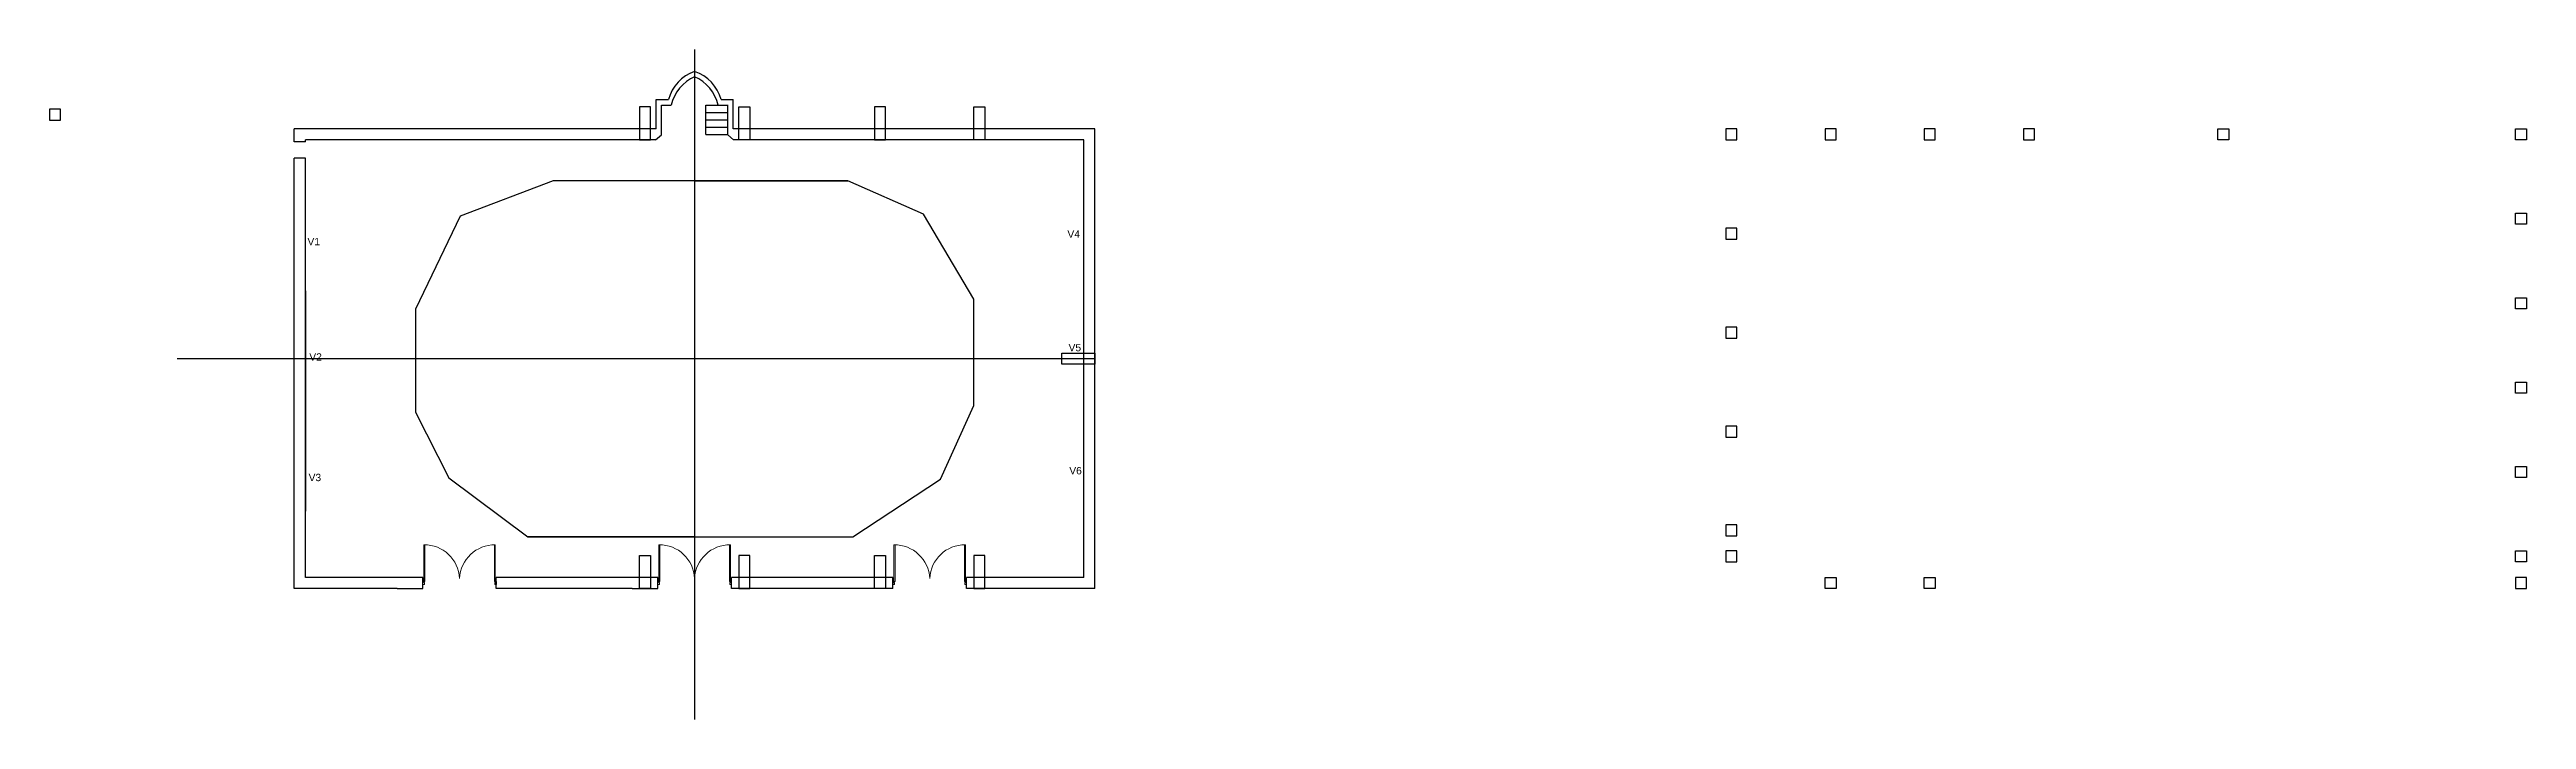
# Model space of a CAD drawing. Header units: inches. Extents: x -6210 to 141093, y -2740 to 21225.
# Drawn here: x 91301 to 95348, y 6683 to 7778 of the extents above; entities that cross this region are included whole.
import ezdxf

# ---------------------------------------------------------------- set-up
doc = ezdxf.new("R2010")
doc.units = ezdxf.units.IN
doc.header["$LTSCALE"] = 100
doc.header["$MEASUREMENT"] = 0
for name, color, linetype in [('1text', 6, 'Continuous'), ('column', 2, 'Continuous'), ('steps', 9, 'Continuous'), ('walls', 1, 'Continuous')]:
    doc.layers.add(name, color=color, linetype=linetype)
doc.layers.add('DOOR', color=11, linetype='Continuous', lineweight=5)
doc.styles.get("Standard").update_dxf_attribs({"font": 'arial.ttf', "height": 4})

# ---------------------------------------------------------------- blocks, each defined once
blk = doc.blocks.new('D')
at = {"layer": 'DOOR'}
for p, q in [((73476.8, 10997.4), (73476.8, 10955.3)), ((73478, 10955.3), (73478, 10997.4)), ((73557.4, 10955.3), (73557.4, 10997.4)), ((73558.5, 10997.4), (73558.5, 10955.3)), ((73475.7, 10955.4), (73476.8, 10955.4)), ((73475.7, 10952), (73475.7, 10955.4)), ((73477.4, 10952), (73475.7, 10952)), ((73476.8, 10955.4), (73476.8, 10954.2)), ((73476.8, 10955.3), (73478, 10955.3)), ((73476.8, 10954.2), (73477.4, 10954.2)), ((73477.4, 10954.2), (73477.4, 10952)), ((73558.5, 10955.3), (73557.4, 10955.3)), ((73557.9, 10954.2), (73557.9, 10952)), ((73558.5, 10954.2), (73557.9, 10954.2)), ((73557.9, 10952), (73559.7, 10952)), ((73559.7, 10955.4), (73558.5, 10955.4)), ((73558.5, 10955.4), (73558.5, 10954.2)), ((73559.7, 10952), (73559.7, 10955.4))]:
    blk.add_line(p, q, dxfattribs=at)
for centre, start, end in [((73477.4, 10957.1), 2.7057, 90.8209), ((73557.9, 10957.1), 89.1791, 177.2943)]:
    blk.add_arc(centre, 40.3, start, end, dxfattribs=at)

msp = doc.modelspace()

# ---------------------------------------------------------------- linework, layer by layer
at = {"layer": 'column'}
for p, q in [((92355.19336, 7778.44359), (92355.19336, 6682.96171)), ((92124.26372, 7563.90655), (91972.1472, 7505.96217)), ((92355.19336, 7563.90655), (92124.26372, 7563.90655)), ((92605.26885, 7563.90655), (92124.26372, 7563.90655)), ((92355.19336, 7563.90655), (92605.26885, 7563.90655)), ((92729.06009, 7509.35803), (92605.26885, 7563.90655)), ((91972.1472, 7505.96217), (91899.23903, 7354.07375)), ((92811.23903, 7370.43582), (92729.06009, 7509.35803)), ((92811.23903, 7196.31981), (92811.23903, 7370.43582)), ((91899.23903, 7354.07375), (91899.23903, 7185.51475)), ((93009.19336, 7272.83138), (91509.60946, 7272.83138)), ((91899.23903, 7185.51475), (91953.59611, 7078.08152)), ((92756.88638, 7075.92048), (92811.23903, 7196.31981)), ((91953.59611, 7078.08152), (92082.47282, 6981.75622)), ((92613.63982, 6981.75622), (92756.88638, 7075.92048)), ((92355.19336, 6981.75622), (92082.47282, 6981.75622)), ((92082.47282, 6981.75622), (92613.63982, 6981.75622)), ((92355.19336, 6981.75622), (92613.63982, 6981.75622))]:
    msp.add_line(p, q, dxfattribs=at)
for points in [[(91301.3259, 7663.0464), (91319.3259, 7663.0464), (91319.3259, 7681.0464), (91301.3259, 7681.0464)], [(92265.2391, 7630.53162), (92283.2391, 7630.53162), (92283.2391, 7684.53162), (92265.2391, 7684.53162)], [(92445.23903, 7630.58138), (92427.23903, 7630.58138), (92427.23903, 7684.58138), (92445.23903, 7684.58138)], [(92649.23903, 7630.58138), (92667.23903, 7630.58138), (92667.23903, 7684.58138), (92649.23903, 7684.58138)], [(92829.23896, 7630.63115), (92811.23896, 7630.63115), (92811.23896, 7684.63115), (92829.23896, 7684.63115)], [(94039.93251, 7630.58138), (94057.93251, 7630.58138), (94057.93251, 7648.58138), (94039.93251, 7648.58138)], [(94201.93251, 7630.58138), (94219.93251, 7630.58138), (94219.93251, 7648.58138), (94201.93251, 7648.58138)], [(94363.93251, 7630.58138), (94381.93251, 7630.58138), (94381.93251, 7648.58138), (94363.93251, 7648.58138)], [(94525.93251, 7630.58138), (94543.93251, 7630.58138), (94543.93251, 7648.58138), (94525.93251, 7648.58138)], [(94861.84117, 7630.58138), (94843.84117, 7630.58138), (94843.84117, 7648.58138), (94861.84117, 7648.58138)], [(95347.84117, 7630.58138), (95329.84117, 7630.58138), (95329.84117, 7648.58138), (95347.84117, 7648.58138)], [(94039.93251, 7468.58138), (94057.93251, 7468.58138), (94057.93251, 7486.58138), (94039.93251, 7486.58138)], [(95347.84117, 7492.58138), (95329.84117, 7492.58138), (95329.84117, 7510.58138), (95347.84117, 7510.58138)], [(95347.84117, 7354.58138), (95329.84117, 7354.58138), (95329.84117, 7372.58138), (95347.84117, 7372.58138)], [(94039.93251, 7306.58138), (94057.93251, 7306.58138), (94057.93251, 7324.58138), (94039.93251, 7324.58138)], [(93009.19336, 7281.83138), (93009.19336, 7263.83138), (92955.19336, 7263.83138), (92955.19336, 7281.83138)], [(95347.84117, 7216.58138), (95329.84117, 7216.58138), (95329.84117, 7234.58138), (95347.84117, 7234.58138)], [(94039.93251, 7144.58138), (94057.93251, 7144.58138), (94057.93251, 7162.58138), (94039.93251, 7162.58138)], [(95347.84117, 7078.58138), (95329.84117, 7078.58138), (95329.84117, 7096.58138), (95347.84117, 7096.58138)], [(94039.93251, 6983.38593), (94057.93251, 6983.38593), (94057.93251, 7001.38593), (94039.93251, 7001.38593)], [(92265.2391, 6951.13115), (92283.2391, 6951.13115), (92283.2391, 6897.13115), (92265.2391, 6897.13115)], [(92445.23903, 6951.08138), (92427.23903, 6951.08138), (92427.23903, 6897.08138), (92445.23903, 6897.08138)], [(92649.23903, 6951.13115), (92667.23903, 6951.13115), (92667.23903, 6897.13115), (92649.23903, 6897.13115)], [(92829.23896, 6951.08138), (92811.23896, 6951.08138), (92811.23896, 6897.08138), (92829.23896, 6897.08138)], [(94039.93251, 6940.58138), (94057.93251, 6940.58138), (94057.93251, 6958.58138), (94039.93251, 6958.58138)], [(95347.84117, 6940.58138), (95329.84117, 6940.58138), (95329.84117, 6958.58138), (95347.84117, 6958.58138)], [(94201.93251, 6915.08138), (94219.93251, 6915.08138), (94219.93251, 6897.08138), (94201.93251, 6897.08138)], [(94363.93251, 6915.08138), (94381.93251, 6915.08138), (94381.93251, 6897.08138), (94363.93251, 6897.08138)], [(95347.84117, 6915.08138), (95329.84117, 6915.08138), (95329.84117, 6897.08138), (95347.84117, 6897.08138)]]:
    msp.add_lwpolyline(points, close=True, dxfattribs=at)
at = {"layer": 'steps'}
for p, q in [((92373.23903, 7687.58138), (92409.23903, 7687.58138)), ((92373.23903, 7639.58138), (92373.23903, 7687.58138)), ((92373.23903, 7675.58138), (92409.23903, 7675.58138)), ((92373.23903, 7663.58138), (92409.23903, 7663.58138)), ((92373.23903, 7651.58138), (92409.23903, 7651.58138)), ((92409.23903, 7639.58138), (92409.23903, 7688.05719)), ((92373.23903, 7639.58138), (92409.23903, 7639.58138))]:
    msp.add_line(p, q, dxfattribs=at)
at = {"layer": 'walls', "color": 1}
for p, q in [((92292.23903, 7648.58138), (92292.23903, 7696.58138)), ((92292.23903, 7696.58138), (92312.38649, 7696.58138)), ((92398.41629, 7696.58138), (92418.23903, 7696.58138)), ((92418.23903, 7648.58138), (92418.23903, 7696.58138)), ((92276.31965, 7648.58138), (91701.23903, 7648.58138)), ((91701.23903, 7627.58138), (91701.23903, 7648.58138)), ((92292.23903, 7648.58138), (92276.31965, 7648.58138)), ((92292.23903, 7648.58138), (92292.23903, 7656.6222)), ((92301.23903, 7648.58138), (92301.23903, 7687.58138)), ((92301.23903, 7687.58138), (92317.04129, 7687.58138)), ((92301.23903, 7639.10755), (92301.23903, 7656.6222)), ((92393.76035, 7687.58138), (92409.23903, 7687.58138)), ((92409.23903, 7648.58138), (92409.23903, 7687.58138)), ((92409.23903, 7639.10755), (92409.23903, 7658.03744)), ((92418.23903, 7648.58138), (92418.23903, 7658.03744)), ((93009.23903, 7648.58138), (92418.23903, 7648.58138)), ((93009.23903, 7393.03523), (93009.23903, 7648.58138)), ((91719.23903, 7627.58138), (91701.23903, 7627.58138)), ((92276.31965, 7630.58138), (91719.23903, 7630.58138)), ((91719.23903, 7627.58138), (91719.23903, 7630.58138)), ((92291.52036, 7630.58138), (92276.31965, 7630.58138)), ((92991.23903, 7630.58138), (92418.9577, 7630.58138)), ((92991.23903, 6915.08138), (92991.23903, 7630.58138)), ((91701.23903, 7566.59943), (91701.23903, 7600.58138)), ((91701.23903, 7596.59943), (91701.23903, 7600.58138)), ((91719.23903, 7600.58138), (91701.23903, 7600.58138)), ((91719.23903, 6915.08138), (91719.23903, 7600.58138)), ((91701.23903, 7542.59943), (91701.23903, 7566.59943)), ((91701.23903, 7269.59943), (91701.23903, 7542.59943)), ((91719.23903, 7383.71544), (91719.23903, 7023.71544)), ((93009.23903, 6897.08138), (93009.23903, 7393.03523)), ((91701.23903, 7110.59943), (91701.23903, 7320.83138)), ((91701.23903, 7020.59943), (91701.23903, 7128.83138)), ((91701.23903, 6897.08138), (91701.23903, 7032.83138)), ((91701.23903, 6974.09943), (91701.23903, 7020.59943)), ((91869.23903, 6897.08138), (91701.23903, 6897.08138)), ((91911.2391, 6915.08138), (91719.23903, 6915.08138)), ((91869.23903, 6897.08138), (91911.2391, 6897.13115)), ((91911.2391, 6897.13115), (91911.2391, 6915.13115)), ((92295.2391, 6915.08138), (92031.23896, 6915.08138)), ((92031.23896, 6897.03162), (92031.23896, 6915.03162)), ((92253.23903, 6897.08138), (92031.23896, 6897.08138)), ((92253.23903, 6897.08138), (92295.2391, 6897.08138)), ((92295.2391, 6897.13115), (92295.2391, 6915.13115)), ((92679.23903, 6915.08138), (92415.23903, 6915.08138)), ((92415.23903, 6897.08138), (92415.23903, 6915.08138)), ((92679.23903, 6897.08138), (92415.23903, 6897.08138)), ((92679.23903, 6897.08138), (92679.23903, 6915.08138)), ((92991.23903, 6915.08138), (92799.23903, 6915.08138)), ((92799.23903, 6897.08138), (92799.23903, 6915.08138)), ((93009.23903, 6897.08138), (92799.23903, 6897.08138))]:
    msp.add_line(p, q, dxfattribs=at)
at = {"layer": 'walls'}
for p, q in [((92291.52036, 7630.58138), (92301.23903, 7639.10755)), ((92418.9577, 7630.58138), (92409.23903, 7639.10755))]:
    msp.add_line(p, q, dxfattribs=at)
at = {"layer": 'walls', "color": 1}
for centre, radius, start, end in [((92376.76733, 7679.39822), 66.63448, 108.89082267, 165.05617378), ((92383.45824, 7671.84479), 68.25578, 114.42068983, 166.67034952), ((92334.27709, 7679.43214), 66.39226, 14.96932381, 71.63672917), ((92326.48113, 7670.93351), 69.30834, 13.89835681, 65.48527863)]:
    msp.add_arc(centre, radius, start, end, dxfattribs=at)

# ---------------------------------------------------------------- block references
at = {"layer": 'walls', "xscale": 1.428570609014755, "yscale": 1.428570609014755, "zscale": 1.428570609014755}
for p in [(-13053.94463, -8742.01136), (-12669.94463, -8742.01136), (-12285.9447, -8742.01136)]:
    msp.add_blockref('D', p, dxfattribs=at)

# ---------------------------------------------------------------- texts
at = {"layer": '1text', "char_height": 12, "attachment_point": 1}
for s, insert in [('V1', (91722.70414, 7470.32376)), ('V4', (92964.22724, 7482.54978)), ('V5', (92966.0458, 7297.03626)), ('V2', (91725.70661, 7281.79109)), ('V3', (91724.58837, 7084.67321)), ('V6', (92967.30943, 7095.76622))]:
    msp.add_mtext_dynamic_manual_height_columns(s, width=39.400908, gutter_width=240, heights=[0], dxfattribs=dict(at, insert=insert))

doc.saveas('drawing.dxf')
